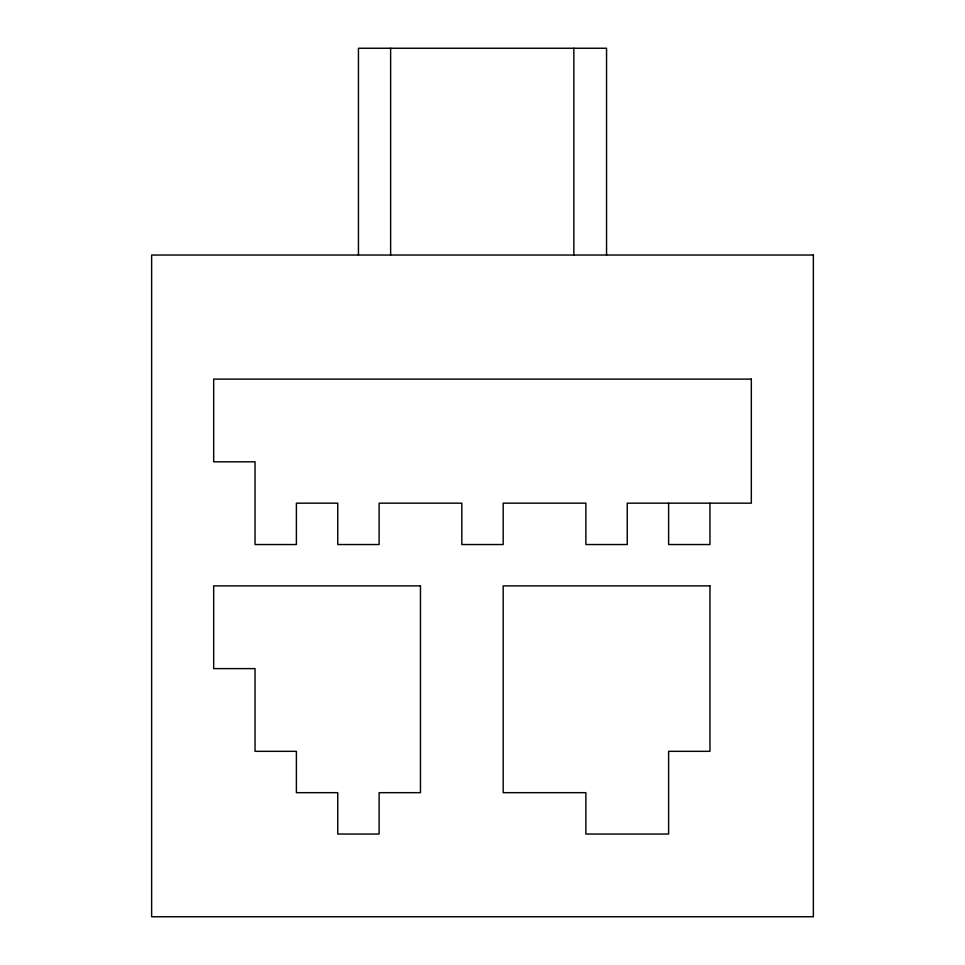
<?xml version="1.0" encoding="UTF-8"?>
<svg xmlns="http://www.w3.org/2000/svg" width="965" height="965" viewBox="0 0 965 965"><rect width="100%" height="100%" fill="white"/><g stroke="black" fill="none" stroke-linecap="round" stroke-linejoin="round"><path stroke-width="1.45" d="M709.963 503.175L709.963 544.537L668.612 544.537L668.612 503.175M606.551 255.037L606.551 48.25L358.449 48.25L358.449 255.037M573.849 48.25L573.849 255.037M390.632 48.25L390.632 255.037M813.362 255.037L151.638 255.037L151.638 916.75L813.362 916.75L813.362 255.037M751.325 379.112L213.675 379.112L213.675 461.825L255.037 461.825L255.037 544.537L296.388 544.537L296.388 503.175L337.75 503.175L337.75 544.537L379.112 544.537L379.112 503.175L461.825 503.175L461.825 544.537L503.175 544.537L503.175 503.175L585.888 503.175L585.888 544.537L627.25 544.537L627.25 503.175L751.325 503.175L751.325 379.112M420.463 585.888L213.675 585.888L213.675 668.612L255.037 668.612L255.037 751.325L296.388 751.325L296.388 792.675L337.75 792.675L337.75 834.037L379.112 834.037L379.112 792.675L420.463 792.675L420.463 585.888M709.963 585.888L503.175 585.888L503.175 792.675L585.888 792.675L585.888 834.037L668.612 834.037L668.612 751.325L709.963 751.325L709.963 585.888"/></g></svg>
